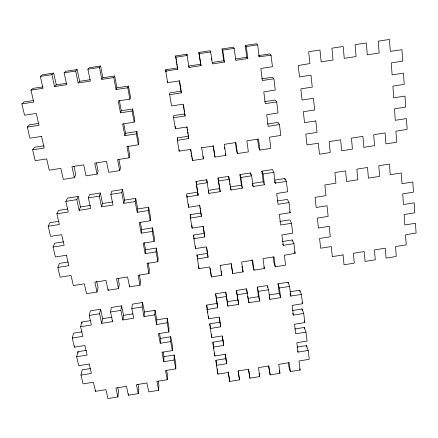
<?xml version="1.0" encoding="UTF-8"?>
<svg xmlns="http://www.w3.org/2000/svg" width="438" height="438" viewBox="0 0 438 438"><rect width="100%" height="100%" fill="white"/><g stroke="black" fill="none" stroke-linecap="round" stroke-linejoin="round"><path stroke-width="0.66" d="M174.138 360.036L174.143 355.004L163.954 356.647L163.817 361.706L174.138 360.036L175.797 368.873L165.52 370.543L167.289 379.675L156.908 381.361L158.682 390.285L148.772 391.9L146.954 382.976L136.421 384.69L138.282 393.609L128.361 395.218L126.451 386.311L115.9 388.024L117.86 396.932L107.918 398.547L105.914 389.645L95.495 391.337L93.398 382.232L83.061 383.907L80.986 375.103L82.202 369.858L90.524 368.517M163.817 361.706L161.994 352.272L172.364 350.597L172.391 345.664L170.721 336.762L160.439 338.415L160.253 343.277L170.672 341.596L170.721 336.762M173.552 117.74L173.568 115.627L184.902 113.891L185.05 115.977L173.552 117.74L175.408 128.777L186.851 127.015L188.734 138.572L177.346 140.33L179.169 151.148L190.492 149.396L192.474 160.549L203.418 158.852L203.013 156.202M160.253 343.277L158.397 333.668L168.865 331.988L168.937 327.257L167.239 318.185L156.864 319.85L156.629 324.503L167.141 322.817L167.239 318.185M167.289 379.675L167.382 374.435L166.637 370.559M158.682 390.285L158.885 384.931L158.134 381.142M185.05 115.977L183.128 104.178L171.57 105.952L169.676 94.69L169.747 92.889L181.195 91.142M154.762 314.856L155.025 310.307L144.447 311.998L144.042 316.575L154.762 314.856L156.629 324.503M68.218 261.99L59.453 263.369L57.854 267.421L60.148 277.188L71.044 275.464L73.36 285.565L84.342 283.824L86.554 293.695L97.022 292.031L94.86 282.154L105.98 280.391L108.087 290.274L118.539 288.609L116.481 278.727L127.584 276.964L129.588 286.852L140.023 285.193L138.069 275.299L149.002 273.564L147.059 263.435L157.883 261.721L158.113 257.779L156.3 248.089L145.575 249.78L145.175 253.629L156.048 251.91L156.3 248.089M169.676 94.69L181.294 92.916L179.334 80.877L167.655 82.656L167.721 81.567M145.175 253.629L143.16 243.161L154.094 241.437L154.373 237.735L152.534 227.859L141.698 229.561L141.239 233.164L152.227 231.439L152.534 227.859M149.002 273.564L149.347 269.485L148.071 262.805M138.282 393.609L138.747 388.205L137.959 384.422M167.655 82.656L165.723 71.164L165.854 69.691L177.417 67.939M144.042 316.575L142.136 306.972L142.569 302.505L132.375 304.131L131.805 308.626L133.76 318.218L122.875 319.964L120.872 310.372L121.583 305.855L111.378 307.481L110.524 312.026L112.577 321.612L101.682 323.353L99.574 313.772L100.576 309.206L90.348 310.838L89.21 315.431L91.367 325.007L80.603 326.732L82.82 336.351L72.243 338.048L74.4 347.175L84.923 345.483L87.129 355.059L76.655 356.746L78.769 365.708L89.199 364.027M141.239 233.164L139.191 222.493L150.229 220.763L150.562 217.314L148.69 207.245L137.751 208.959L137.231 212.304L148.323 210.569L148.69 207.245M140.023 285.193L140.489 280.972L139.333 275.102M128.361 395.218L128.509 393.866M117.86 396.932L118.583 391.484L117.756 387.701M129.588 286.852L129.757 285.642M122.875 319.964L123.56 315.338L121.583 305.855M135.167 201.573L135.72 198.359L124.562 200.1L123.855 203.341L135.167 201.573L137.231 212.304M118.539 288.609L119.295 284.339L118.079 278.475M112.577 321.612L112.812 320.282M95.495 391.337L95.719 390.138M101.682 323.353L102.645 318.683L100.576 309.206M44.063 145.799L34.684 147.239L32.636 149.812L35.182 160.697L46.685 158.923L49.253 170.168L60.844 168.378L63.296 179.361L74.345 177.647L71.952 166.659L83.685 164.847L86.023 175.841L97.055 174.132L94.778 163.133L106.494 161.321L108.712 172.326L119.727 170.617L117.565 159.613L129.106 157.828L126.949 146.549L138.381 144.786L138.895 142.306L136.897 131.531L125.575 133.267L124.863 135.632L136.349 133.864L136.897 131.531M108.087 290.274L108.339 289.047M123.855 203.341L121.748 192.654L122.487 189.55L111.734 191.22L110.836 194.352L113.004 205.033L101.517 206.829L99.295 196.153L100.351 192.994L89.582 194.669L88.372 197.85L90.65 208.521L79.141 210.317L76.809 199.651L78.183 196.443L67.397 198.124L65.87 201.354L68.257 212.019L56.891 213.793L59.349 224.491L48.185 226.238L50.573 236.394L61.676 234.653L64.118 245.291L53.069 247.027L55.407 256.986L66.406 255.255M97.022 292.031L98.068 287.711L96.65 281.201M129.106 157.828L129.752 155.172L128.006 146.007M76.655 356.746L77.937 351.692L86.335 350.34M80.603 326.732L81.851 322.012L90.48 320.632M124.863 135.632L122.635 123.965L134.181 122.197L134.762 120.017L132.725 109.024L121.288 110.77L120.505 112.829L132.106 111.049L132.725 109.024M74.4 347.175L74.728 345.938M119.727 170.617L120.505 167.792L118.879 159.487M72.243 338.048L73.595 333.198L82.076 331.84M101.517 206.829L102.536 203.533L100.351 192.994M120.505 112.829L118.227 100.921L129.894 99.141L130.546 97.28L128.465 86.062L116.913 87.819L116.054 89.555L127.781 87.77L128.465 86.062M97.055 174.132L98.15 171.253L96.442 162.952M79.141 210.317L80.477 206.977L78.183 196.443M53.069 247.027L54.745 243.221L63.718 241.814M74.345 177.647L75.769 174.724L73.967 166.429M56.891 213.793L58.539 210.399L67.764 208.959M48.185 226.238L49.948 222.685L59.01 221.272M113.765 77.57L114.657 76.004L102.875 77.789L101.802 79.382L113.765 77.57L116.054 89.555M78.172 82.968L79.596 81.32L77.17 69.56L75.703 71.038L78.172 82.968L90.321 81.123L87.918 69.193L99.453 67.447L100.57 66.023L102.875 77.789M87.918 69.193L89.204 67.742L100.57 66.023M41.539 136.404L29.921 138.184L27.326 127.08L29.466 124.814L39.059 123.346M56.283 84.857L53.737 73.102L51.914 74.641L54.509 86.56L56.283 84.857L66.937 83.242M54.509 86.56L66.68 84.715L64.145 72.79L65.788 71.284L77.17 69.56M27.326 127.08L39.004 125.295L36.294 113.42L24.55 115.21L21.9 103.877L24.145 101.928L33.189 100.548M21.9 103.877L33.704 102.081L30.972 90.129L33.096 88.372L42.968 86.877M30.972 90.129L42.995 88.306L40.34 76.393L42.333 74.827L53.737 73.102M225.241 354.014L225.992 358.64L215.901 360.271L216.438 365.336L217.905 374.09L228.247 372.541L229.693 381.471L239.537 379.866L238.135 370.931L248.581 369.234L249.939 378.175L259.767 376.576L258.453 367.63L268.888 365.938L270.153 374.884L279.964 373.285L278.743 364.334L289.162 362.642L290.339 371.594L300.139 370L299.006 361.038L309.255 359.248L308.193 350.455L306.48 345.598L297.112 347.115M216.438 365.336L226.665 363.682L225.148 354.331L214.877 355.995L213.383 347.082L223.698 345.418L222.154 335.902L211.789 337.572L210.267 328.495L220.681 326.819L220.166 322.833M292.699 313.203L293.361 315.125L303.715 313.46L304.821 322.571L294.511 324.235L295.716 333.783L305.976 332.124L307.06 341.076L296.844 342.73L298.026 352.103L308.193 350.455M213.383 347.082L212.879 342.209L223.062 340.567L222.411 336.532M294.823 328.987L304.279 327.46L305.976 332.124M80.986 375.103L91.367 373.422L89.188 363.978M206.665 247.601L207.601 253.367L196.974 255.047L198.912 268.642L209.638 266.939L211.423 276.947L221.787 275.294L221.152 271.226M231.067 263.638L232.737 273.553L243.09 271.905L241.628 262.001L252.616 260.254L254.024 270.164L264.36 268.521L263.003 258.606L273.974 256.865L275.283 266.786L285.598 265.143L284.344 255.217L295.135 253.361L293.947 243.621L292.338 239.953L282.433 241.519M220.681 326.819L219.109 317.128L208.647 318.804L207.097 309.562L217.735 307.722L215.627 293.783L225.745 292.168L227.946 306.085L238.732 304.355L236.443 290.46L246.55 288.845L248.926 302.724L259.701 300.994L258.343 291.374L257.232 287.136L267.322 285.527L268.571 289.742L269.879 299.368L280.67 297.637L279.378 288.012L277.988 283.824L288.067 282.214L289.589 286.381L290.805 296.011L301.415 294.451L302.538 303.731L292.135 305.401L293.361 315.125M89.21 315.431L99.574 313.772M110.524 312.026L120.872 310.372M131.805 308.626L142.136 306.972M216.18 298.114L226.435 296.477M237.276 294.741L247.519 293.104M258.343 291.374L268.571 289.742M279.378 288.012L289.589 286.381M102.645 318.683L112.057 317.178M123.56 315.338L132.96 313.838M227.946 306.085L227.24 301.667L237.889 299.964L238.732 304.355M247.946 298.355L258.579 296.652L259.701 300.994M269.293 294.938L279.274 293.34M207.097 309.562L206.67 305.094L217.04 303.435M290.082 291.746L299.745 290.197L301.415 294.451M210.267 328.495L209.802 323.819L220.079 322.171L219.356 317.692M292.453 310.537L302.034 308.998L303.715 313.46M197.286 258.935L208.055 257.232L206.369 246.868L195.545 248.576L193.881 238.688L193.618 235.036L204.343 233.344L203.177 226.172M279.887 221.442L289.885 219.865L291.478 223.298L292.683 233.224L281.924 234.921L283.238 245.318L293.947 243.621M193.881 238.688L204.76 236.974L204.415 233.952M291.478 223.298L280.665 225.001L279.324 214.406L290.191 212.698L288.96 202.58L287.388 199.399L277.292 200.987M57.854 267.421L68.799 265.691L66.39 255.201M220.226 265.401L231.231 263.654L232.737 273.553M65.87 201.354L76.809 199.651M88.372 197.85L99.295 196.153M110.836 194.352L121.748 192.654M204.76 236.974L203.035 226.408L192.107 228.127L190.41 218.047L201.392 216.323L199.64 205.553L188.603 207.284L186.873 197.007L198.096 195.102L196.054 181.441L206.731 179.777L208.871 193.415L220.254 191.641L218.009 178.02L228.669 176.361L231.012 189.961L242.378 188.181L240.862 177.483L239.936 174.609L250.58 172.95L251.653 175.802L253.12 186.506L264.503 184.726M261.825 171.198L263.057 174.023L264.47 184.732L263.222 181.77L261.825 171.198L272.452 169.544L273.838 172.348L275.195 183.057L286.392 181.458L287.646 191.773L276.674 193.492L278.042 204.294L288.96 202.58M196.361 184.42L207.185 182.734L206.731 179.777M218.628 180.949L229.435 179.262M240.862 177.483L251.653 175.802M263.057 174.023L273.838 172.348M80.477 206.977L90.485 205.417M102.536 203.533L112.533 201.978M220.254 191.641L219.619 188.575L208.395 190.327L208.871 193.415M242.378 188.181L241.437 185.17L230.229 186.922L231.012 189.961M252.688 183.412L263.254 181.765M197.642 192.156L186.703 193.864L186.873 197.007M274.61 180.144L284.842 178.545L286.392 181.458M190.41 218.047L190.191 214.647L201.026 212.95L201.392 216.323M177.346 140.33L177.308 137.915L188.532 136.191L188.313 134.849M267.487 124.02L277.982 122.399L279.477 124.578L280.796 135.435L269.54 137.176L270.799 148.411L259.909 150.097L258.705 147.579L257.604 139.24M279.477 124.578L268.166 126.325L266.693 114.734L278.064 112.988L276.717 101.912L275.25 100.034L264.651 101.66M201.677 147.825L213.306 146.029L214.987 157.061L225.915 155.364L224.289 144.332L235.896 142.536L237.462 153.574L248.373 151.882L246.862 140.839L258.453 139.049L259.909 150.097M261.76 78.856L272.463 77.225L273.909 78.785L275.283 90.08L263.796 91.838L265.291 103.664L276.717 101.912M273.909 78.785L262.362 80.543L260.834 68.476L272.441 66.713L271.034 55.177L269.622 53.951L258.803 55.588M32.636 149.812L44.2 148.039L41.528 136.344M40.34 76.393L51.914 74.641M64.145 72.79L75.703 71.038M165.723 71.164L177.598 69.188L175.638 55.965L186.933 54.257L189.002 67.457L201.053 65.629L198.863 52.45L210.141 50.748L210.673 51.936L212.435 63.904L224.464 62.076L222.767 50.107L222.055 48.941L233.312 47.238L234.188 48.377L235.83 60.351L247.875 58.522M245.209 45.442L246.266 46.548L247.842 58.528L246.769 57.247L245.209 45.442L256.444 43.74L257.67 44.824L259.186 56.809L271.034 55.177M175.654 57.236L187.114 55.5L186.933 54.257M199.23 53.666L210.673 51.936M222.767 50.107L234.188 48.377M246.266 46.548L257.67 44.824M79.596 81.32L90.233 79.705M177.341 66.439L177.461 69.379M201.053 65.629L200.664 64.244L188.789 66.045L189.002 67.457M212.539 62.442L223.73 60.745L224.464 62.076M235.589 58.944L246.802 57.241M258.524 55.944L259.351 56.781M289.66 211.598L290.191 212.698M274.79 181.858L275.349 183.035M274.807 182.005L275.365 183.183M294.44 251.74L295.135 253.361M282.751 244.086L283.238 245.318M302.061 302.488L302.538 303.731M304.186 320.862L304.821 322.571M252.463 184.71L253.12 186.506M290.076 293.548L290.969 296.121M290.148 294.183L290.805 296.011M237.462 153.574L236.575 151.006L235.392 142.673M275.283 266.786L273.936 262.833L273.159 256.953M280.638 297.643L279.241 293.345L277.988 283.824M297.632 350.882L298.026 352.103M299.74 368.736L300.139 370M263.846 266.819L264.36 268.521M269.162 296.893L269.879 299.368M290.339 371.594L288.866 366.507L288.368 362.708M225.373 153.42L225.915 155.364M254.024 270.164L252.961 266.167L252.036 259.635M279.296 370.729L279.964 373.285M270.153 374.884L268.401 365.954M77.937 351.692L78.238 352.962M81.851 322.012L82.141 323.282M242.433 269.036L243.09 271.905M248.089 298.979L248.926 302.724M214.987 157.061L213.049 145.471M259.088 373.351L259.767 376.576M142.569 302.505L144.447 311.998M99.453 67.447L101.802 79.382M122.487 189.55L124.562 200.1M155.025 310.307L156.864 319.85M159.465 333.345L160.439 338.415M163.056 351.982L163.954 356.647M135.72 198.359L137.751 208.959M140.308 222.312L141.698 229.561M144.211 242.668L145.575 249.78M114.657 76.004L116.913 87.819M119.3 100.335L121.288 110.77M123.746 123.68L125.575 133.267M174.143 355.004L175.78 363.748L175.797 368.873M167.141 322.817L168.865 331.988M170.672 341.596L172.364 350.597M127.781 87.77L129.894 99.141M132.106 111.049L134.181 122.197M136.349 133.864L138.381 144.786M148.323 210.569L150.229 220.763M152.227 231.439L154.094 241.437M156.048 251.91L157.883 261.721M249.939 378.175L248.401 369.207M206.67 305.094L207.437 309.666M207.656 310.975L207.869 312.278M209.802 323.819L210.448 327.668M212.879 342.209L213.514 345.993M213.722 347.252L213.936 348.511M215.901 360.271L216.569 364.274M165.854 69.691L166.188 71.695M177.308 137.915L177.647 139.919M187.021 195.77L187.234 197.04M190.191 214.647L190.749 217.965M193.618 235.036L193.837 236.339M194.056 237.642L194.275 238.945M196.974 255.047L197.297 256.964M215.627 293.783L217.062 302.647M228.275 371.829L228.888 375.618M175.638 55.965L175.852 57.274M176.065 58.582L176.279 59.897M176.492 61.205L176.706 62.514M176.914 63.822L177.127 65.131M190.864 149.555L191.176 151.477M191.384 152.758L191.592 154.034M191.8 155.315L192.014 156.596M196.054 181.441L197.965 195.271M210.185 268.286L210.924 272.852M179.481 80.592L181.091 90.485M183.429 104.841L184.163 109.369M184.376 110.661L184.584 111.953M186.999 126.796L187.218 128.137M187.437 129.478L187.656 130.82M187.875 132.161L188.094 133.502M199.728 204.973L199.942 206.298M200.161 207.628L200.374 208.959M200.593 210.289L200.807 211.62M239.537 379.866L238.113 370.876M225.745 292.168L227.24 301.667M201.595 147.239L203.418 158.852M220.226 265.357L221.787 275.294M236.443 290.46L237.889 299.964M198.863 52.45L200.664 64.244M218.009 178.02L219.619 188.575M246.55 288.845L247.109 292.644M247.667 296.449L247.853 297.72M211.297 58.61L211.494 59.918M224.431 147.644L224.623 148.925M228.669 176.361L229.058 179M229.255 180.319L229.446 181.639M229.742 183.621L229.934 184.94M241.979 266.578L242.17 267.886M257.232 287.136L258.579 296.652M222.055 48.941L223.73 60.745M239.936 174.609L241.437 185.17M267.41 286.162L267.585 287.427M250.58 172.95L250.848 174.932M228.992 376.247L229.693 381.471M225.992 358.64L226.665 363.682M223.062 340.567L223.698 345.418M217.166 303.277L217.735 307.722M217.018 303.304L217.609 307.876M288.067 282.214L288.231 283.479M299.745 290.197L299.91 291.505M302.034 308.998L302.187 310.285M304.279 327.46L304.432 328.724M306.48 345.598L306.644 346.934M284.842 178.545L285.007 179.903M292.338 239.953L292.496 241.234M210.996 273.438L211.423 276.947M207.601 253.367L208.055 257.232M217.352 368.938L217.489 370.225M217.626 371.517L217.905 374.09M197.899 193.235L198.096 195.102M214.549 352.891L214.877 355.995M211.488 334.588L211.789 337.572M208.389 316.198L208.647 318.804M192.222 157.877L192.474 160.549M188.532 136.191L188.734 138.572M198.753 266.638L198.912 268.642M195.353 246.063L195.545 248.576M191.904 225.192L192.107 228.127M188.406 204.015L188.603 207.284M181.228 91.734L181.294 92.916M177.554 67.748L177.598 69.188M179.137 149.867L179.169 151.148M175.397 126.516L175.408 128.777M343.058 254.921L332.332 256.63L331.281 246.539L320.643 248.226L319.576 238.464L330.263 236.772L329.168 226.293L318.437 228.045L317.347 218.097L328.139 216.399L327.027 205.772L316.187 207.475L315.081 197.341L325.971 195.627L324.859 184.946L335.951 183.21L334.895 172.567L345.571 170.902L346.578 181.546L357.808 179.788L356.855 169.139L367.52 167.475L368.413 178.129L379.626 176.372L378.782 165.712L389.431 164.053L390.22 174.713L401.263 172.988L402.002 183.697L412.831 182L413.483 192.172L402.703 193.87L403.436 204.524L414.162 202.832L414.802 212.819L404.126 214.505L404.849 224.957L415.47 223.276L416.1 233.076L405.522 234.752L406.223 244.875L395.541 246.572L396.275 256.46L386.075 258.086L385.298 248.204L374.452 249.928L375.284 259.805L365.073 261.431L364.192 251.56L353.335 253.29L354.265 263.156L344.038 264.787L343.058 254.921M315.814 120.937L304.541 122.678L303.331 111.728L314.665 109.982L313.433 98.282L302.045 100.028L300.807 88.859L312.256 87.107L310.996 75.166L299.493 76.924L298.234 65.519L309.94 63.57L308.691 51.717L319.981 50.003L321.169 61.862L333.039 60.055L331.911 48.191L343.178 46.483L344.252 58.347L356.099 56.54L355.087 44.671L366.338 42.962L367.29 54.838L379.155 53.031L378.229 41.156L389.464 39.453L390.296 51.334L401.958 49.729L402.703 61.167L391.271 62.908L392.109 74.882L403.48 73.141L404.208 84.348L392.897 86.083L393.718 97.816L404.975 96.086L405.692 107.075L394.485 108.799L395.29 120.302L406.437 118.578L407.137 129.352L395.903 131.252L396.669 142.219L385.933 143.888L385.111 132.922L373.691 134.696L374.572 145.657L363.814 147.327L362.883 136.371L351.446 138.145L352.437 149.095L341.662 150.771L340.622 139.821L329.168 141.6L330.263 152.544L319.477 154.22L318.327 143.281L306.994 144.879L305.806 134.143L317.024 132.407L315.814 120.937"/></g></svg>
